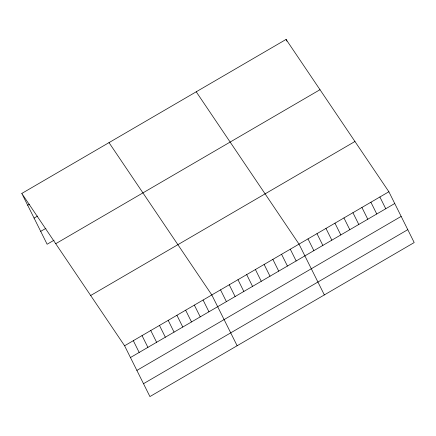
<?xml version="1.0" encoding="UTF-8"?>
<svg xmlns="http://www.w3.org/2000/svg" width="436" height="436" viewBox="0 0 436 436"><rect width="100%" height="100%" fill="white"/><g stroke="black" fill="none" stroke-linecap="round" stroke-linejoin="round"><path stroke-width="0.65" d="M21.8 193.448L286.076 39.431L388.874 191.753L414.2 242.552L149.924 396.569L124.592 345.77L21.8 193.448L47.126 244.247L54.102 240.181M27.664 205.209L29.408 204.19M34.084 218.093L37.572 216.06M40.706 231.363L45.938 228.317M55.721 243.713L320.002 89.696M90.672 295.504L354.948 141.487M124.592 345.77L388.874 191.753M130.457 357.531L394.738 203.514M136.882 370.415L401.158 216.398M143.499 383.691L407.774 229.668M196.222 91.794L299.02 244.122L324.346 294.921M109.011 142.621L211.809 294.943L237.135 345.743M379.887 196.99L385.751 208.751M370.9 202.228L376.764 213.983M286.076 39.431L286.959 41.191M361.918 207.465L367.777 219.221M352.931 212.697L358.795 224.458M343.944 217.935L349.808 229.696M334.957 223.172L340.821 234.933M325.975 228.41L331.84 240.171M316.988 233.647L322.853 245.408M308.001 238.884L313.865 250.64M290.294 249.201L296.158 260.962M281.574 254.286L287.438 266.042M272.854 259.365L278.718 271.127M264.134 264.45L269.998 276.211M255.414 269.53L261.273 281.291M246.689 274.615L252.553 286.376M237.969 279.699L243.833 291.455M229.249 284.779L235.113 296.54M220.529 289.864L226.393 301.625M203.083 300.028L208.948 311.789M194.363 305.113L200.228 316.868M185.643 310.192L191.508 321.953M176.923 315.277L182.782 327.038M168.198 320.356L174.062 332.118M159.478 325.441L165.342 337.202M150.758 330.526L156.622 342.282M142.038 335.606L147.902 347.367M133.318 340.69L139.177 352.452"/></g></svg>
